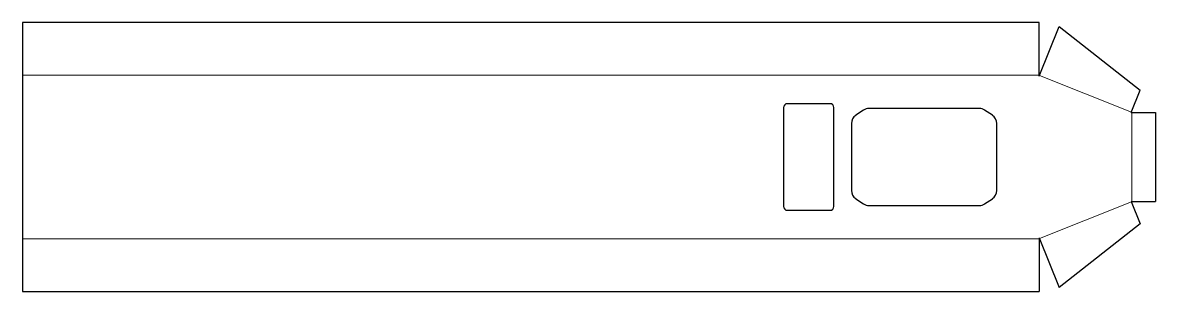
# Model space of a CAD drawing. Header units: millimetres. Extents: x 0 to 1169, y -229 to 49.
import ezdxf

# ---------------------------------------------------------------- set-up
doc = ezdxf.new("R2010")
doc.units = ezdxf.units.MM

msp = doc.modelspace()

# ---------------------------------------------------------------- linework, layer by layer
at = {"color": 7, "linetype": 'Continuous', "lineweight": 25}
for p, q in [((0, 48.6), (0, -228.6)), ((1048.7, 48.6), (0, 48.6)), ((1048.7, -6.5), (1048.7, 48.6)), ((1048.7, -6.5), (1069.2, 44.7)), ((1069.2, 44.7), (1153, -21.2)), ((1143.8, -44.2), (1153, -21.2)), ((833, -35), (789, -35)), ((785, -39), (785, -141)), ((837, -141), (837, -39)), ((867.5, -41.7), (859.5, -47)), ((987, -40), (873, -40)), ((1000.5, -47), (992.5, -41.7)), ((1143.8, -44.2), (1168.6, -44.2)), ((1168.6, -44.2), (1168.6, -135.8)), ((855, -55.4), (855, -124.6)), ((1005, -124.6), (1005, -55.4)), ((859.5, -133), (867.5, -138.3)), ((873, -140), (987, -140)), ((992.5, -138.3), (1000.5, -133)), ((1143.8, -135.8), (1168.6, -135.8)), ((1143.8, -135.8), (1153, -158.8)), ((789, -145), (833, -145)), ((1153, -158.8), (1069.2, -224.7)), ((1048.7, -173.5), (1048.7, -228.6)), ((1048.7, -173.5), (1069.2, -224.7)), ((0, -228.6), (1048.7, -228.6))]:
    msp.add_line(p, q, dxfattribs=at)
at = {"color": 8, "linetype": 'Continuous', "lineweight": 0}
for p, q in [((1048.7, -5.7), (0, -5.7)), ((1144, -43.7), (1049.1, -5.8)), ((1144.3, -135.8), (1144.3, -44.2)), ((1049.1, -174.2), (1144, -136.3)), ((0, -174.3), (1048.7, -174.3))]:
    msp.add_line(p, q, dxfattribs=at)
at = {"color": 7, "linetype": 'Continuous', "lineweight": 25}
for centre, radius, start, end in [((789, -39), 4, 90, 180), ((833, -39), 4, 0, 90), ((873, -50), 10, 90, 123.6901), ((987, -50), 10, 56.3099, 90), ((865, -55.4), 10, 123.6901, 180), ((995, -55.4), 10, 0, 56.3099), ((865, -124.6), 10, 180, 236.3099), ((995, -124.6), 10, 303.6901, 0), ((873, -130), 10, 236.3099, 270), ((987, -130), 10, 270, 303.6901), ((789, -141), 4, 180, 270), ((833, -141), 4, 270, 360)]:
    msp.add_arc(centre, radius, start, end, dxfattribs=at)

doc.saveas('drawing.dxf')
